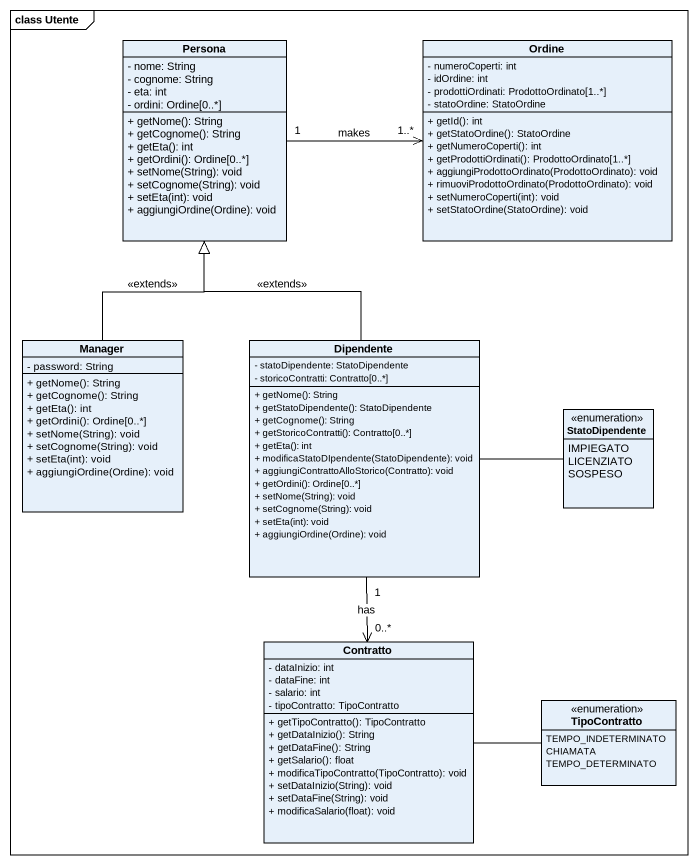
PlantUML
@startuml
mainframe class Utente
hide circle
hide empty members
skinparam classAttributeIconSize 0
class Persona {
  - nome: String
  - cognome: String
  - eta: int
  - ordini: Ordine[0..*]
  + getNome(): String
  + getCognome(): String
  + getEta(): int
  + getOrdini(): Ordine[0..*]
  + setNome(String): void
  + setCognome(String): void
  + setEta(int): void
  + aggiungiOrdine(Ordine): void
}
class Ordine {
  - numeroCoperti: int
  - idOrdine: int
  - prodottiOrdinati: ProdottoOrdinato[1..*]
  - statoOrdine: StatoOrdine
  + getId(): int
  + getStatoOrdine(): StatoOrdine
  + getNumeroCoperti(): int
  + getProdottiOrdinati(): ProdottoOrdinato[1..*]
  + aggiungiProdottoOrdinato(ProdottoOrdinato): void
  + rimuoviProdottoOrdinato(ProdottoOrdinato): void
  + setNumeroCoperti(int): void
  + setStatoOrdine(StatoOrdine): void
}
class Manager {
  - password: String
  + getNome(): String
  + getCognome(): String
  + getEta(): int
  + getOrdini(): Ordine[0..*]
  + setNome(String): void
  + setCognome(String): void
  + setEta(int): void
  + aggiungiOrdine(Ordine): void
}
class Dipendente {
  - statoDipendente: StatoDipendente
  - storicoContratti: Contratto[0..*]
  + getNome(): String
  + getStatoDipendente(): StatoDipendente
  + getCognome(): String
  + getStoricoContratti(): Contratto[0..*]
  + getEta(): int
  + modificaStatoDIpendente(StatoDipendente): void
  + aggiungiContrattoAlloStorico(Contratto): void
  + getOrdini(): Ordine[0..*]
  + setNome(String): void
  + setCognome(String): void
  + setEta(int): void
  + aggiungiOrdine(Ordine): void
}
enum StatoDipendente {
  IMPIEGATO
  LICENZIATO
  SOSPESO
}
class Contratto {
  - dataInizio: int
  - dataFine: int
  - salario: int
  - tipoContratto: TipoContratto
  + getTipoContratto(): TipoContratto
  + getDataInizio(): String
  + getDataFine(): String
  + getSalario(): float
  + modificaTipoContratto(TipoContratto): void
  + setDataInizio(String): void
  + setDataFine(String): void
  + modificaSalario(float): void
}
enum TipoContratto {
  TEMPO_INDETERMINATO
  CHIAMATA
  TEMPO_DETERMINATO
}
Persona "1" -right-> "1..*" Ordine : makes
Manager -up-|> Persona : <<extends>>
Dipendente -up-|> Persona : <<extends>>
Dipendente -right- StatoDipendente
Dipendente "1" --> "0..*" Contratto : has
Contratto -right- TipoContratto
@enduml
